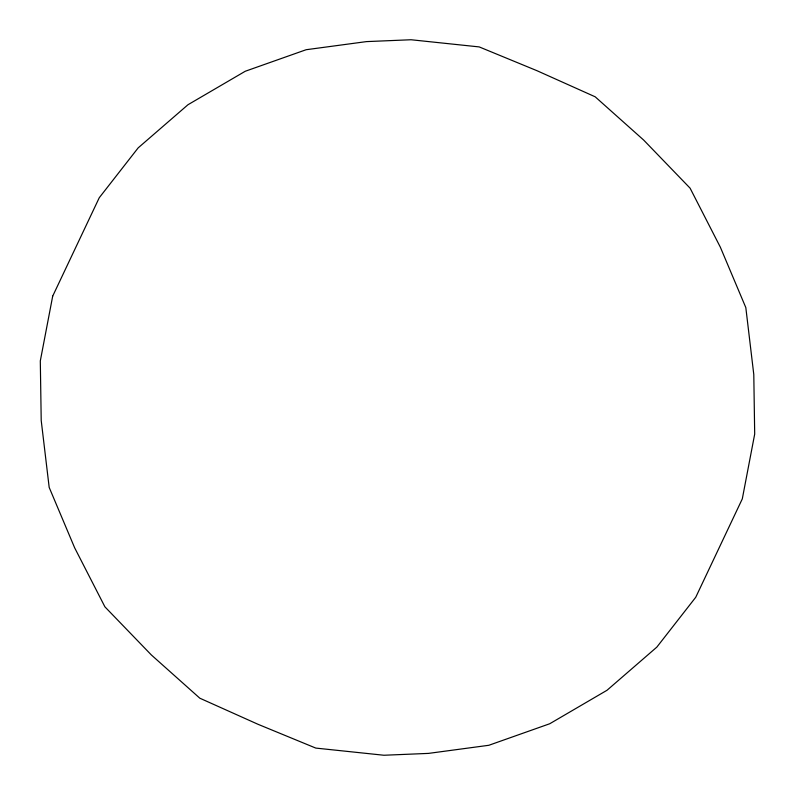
<?xml version="1.0" encoding="UTF-8"?>
<svg xmlns="http://www.w3.org/2000/svg" width="795" height="795" viewBox="0 0 795 795"><rect width="100%" height="100%" fill="white"/><g stroke="black" fill="none" stroke-linecap="round" stroke-linejoin="round"><path stroke-width="1.19" d="M52.699 296.128L40.306 360.91L41.211 420.485L49.181 487.415L74.641 547.785L104.91 606.833L151.338 654.941L199.823 698.199L258.017 724.295L315.794 748.085L383.945 755.25L428.535 753.392L488.846 745.283L549.733 723.748L607.022 690.269L656.829 647.13L695.744 597.264L742.301 498.872L754.694 434.09L753.789 374.515L745.819 307.585L720.359 247.215L690.09 188.167L643.662 140.059L595.177 96.801L536.983 70.705L479.206 46.915L411.055 39.75L366.465 41.608L306.154 49.717L245.267 71.252L187.978 104.731L138.171 147.87L99.256 197.736L52.699 296.128"/></g></svg>
